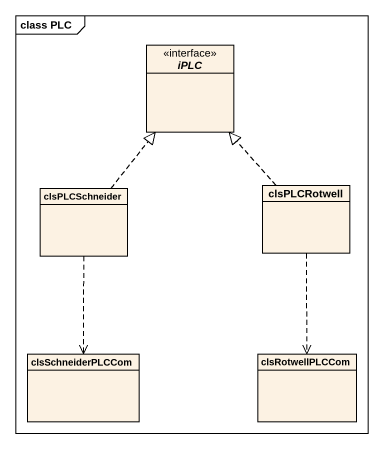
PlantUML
@startuml
mainframe class PLC
hide circle
hide empty members
interface iPLC <<interface>>
class clsPLCSchneider
class clsPLCRotwell
class clsSchneiderPLCCom
class clsRotwellPLCCom
clsPLCSchneider .up.|> iPLC
clsPLCSchneider ..> clsSchneiderPLCCom
clsPLCRotwell .up.|> iPLC
clsPLCRotwell ..> clsRotwellPLCCom
@enduml
